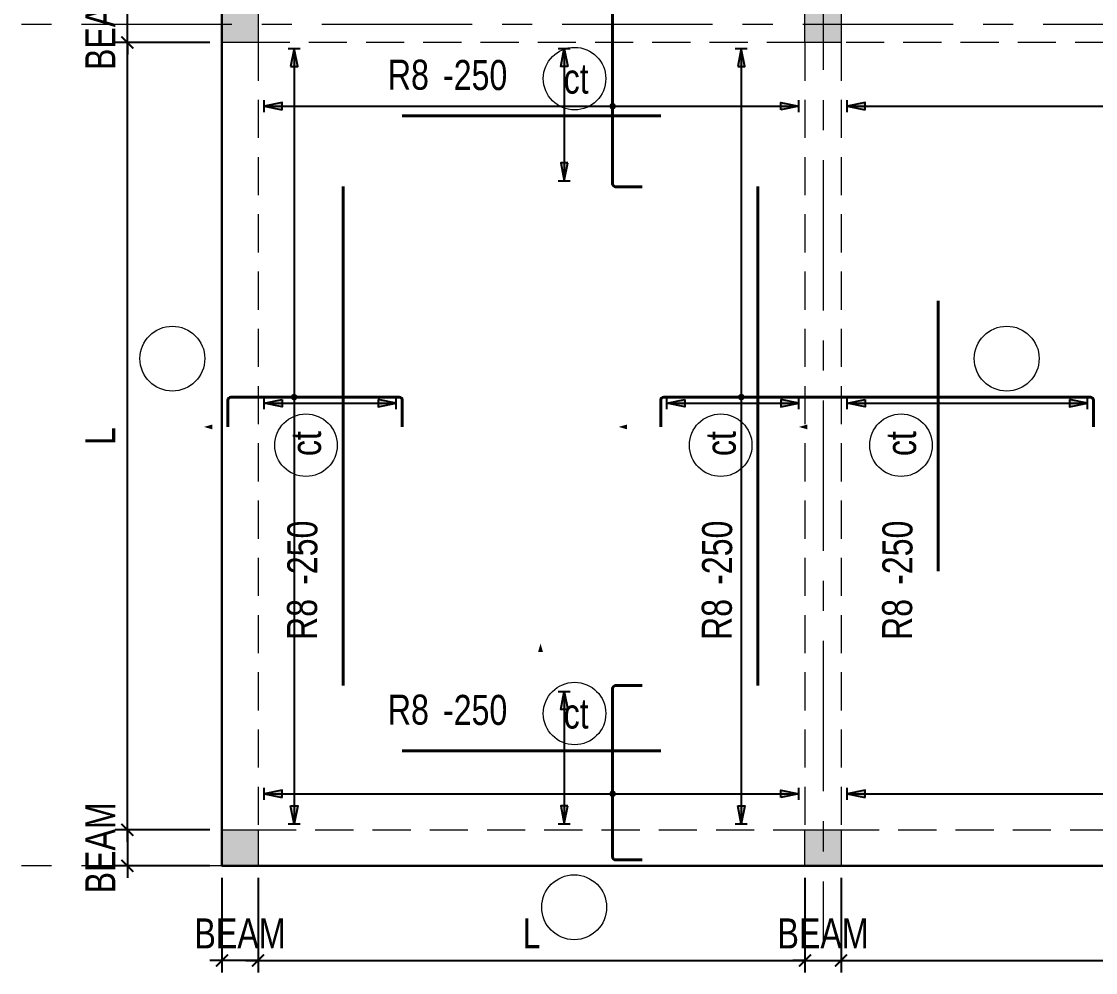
# Model space of a CAD drawing. Header units: millimetres. Extents: x 925681 to 1410834, y 71669 to 296428.
# Drawn here: x 1275485 to 1284419, y 134903 to 142815 of the extents above; entities that cross this region are included whole.
import ezdxf
from ezdxf.enums import TextEntityAlignment as Align

# ---------------------------------------------------------------- set-up
doc = ezdxf.new("R2010")
doc.units = ezdxf.units.MM
doc.header["$LTSCALE"] = 100
doc.linetypes.add('CENTER', pattern=[2, 1.25, -0.25, 0.25, -0.25])
doc.linetypes.add('HIDDEN', pattern=[9.525, 6.35, -3.175])
for name, color, linetype, lineweight in [('Ap0101_grid', 145, 'CENTER', 18), ('Ap0102_dim', 145, 'Continuous', 25), ('Ap0202_T', 141, 'Continuous', 25), ('Ap0301_PPS', 42, 'Continuous', 30), ('Ap0306_PHBS', 43, 'HIDDEN', 20), ('Ap0310_PSS', 130, 'Continuous', 18), ('Ap0404_Reinf.slab', 5, 'Continuous', 40), ('Ap0405_Reinf.slab bot', 201, 'Continuous', 40), ('Ap0406_RT_Slab', 71, 'Continuous', 20), ('Ap0407_Slab_leader', 137, 'Continuous', 20)]:
    doc.layers.add(name, color=color, linetype=linetype, lineweight=lineweight)
doc.styles.add('Ap_vn_vni.shx', font='vn_vni.shx', dxfattribs={"width": 0.8})
doc.dimstyles.new('Ap_Model', dxfattribs={"dimscale": 100, "dimtxt": 2.5, "dimasz": 1, "dimexe": 1, "dimexo": 1, "dimgap": 1, "dimtad": 1, "dimdec": 0, "dimzin": 3, "dimdsep": 46, "dimtxsty": 'Ap_vn_vni.shx', "dimblk": 'ARCHTICK', "dimcen": 1, "dimdle": 1, "dimclrd": 256, "dimclre": 256, "dimclrt": 7, "dimazin": 2, "dimtfac": 100, "dimtdec": 0, "dimtix": 1, "dimtmove": 2, "dimatfit": 2, "dimldrblk": 'OPEN30', "dimfxl": 1, "dimtolj": 1, "dimtzin": 0, "dimlwd": -1, "dimlwe": -1, "dimarcsym": 0})

# ---------------------------------------------------------------- blocks, each defined once
blk = doc.blocks.new('*U472')
at = {"layer": 'Defpoints'}
for points in [[(30, 2750), (-30, 2750), (0, 2900)], [(30, -1400), (-30, -1400), (0, -1550)]]:
    blk.add_hatch(color=256, dxfattribs=at).paths.add_polyline_path(points)
at = {"layer": 'Ap0202_T', "lineweight": 18}
blk.add_circle((-943.9, 320.1), 270, dxfattribs=at)
at = {"layer": 'Ap0404_Reinf.slab'}
blk.add_lwpolyline([(900, -246.4), (900, -25, 0.414214), (875, 0), (-525, 0, 0.414214), (-550, -25), (-550, -246.4)], format="xyb", dxfattribs=at)
at = {"layer": 'Defpoints'}
for p, q in [((-50, 2900), (50, 2900)), ((0, 2900), (0, -1550)), ((-50, -1550), (50, -1550))]:
    blk.add_line(p, q, dxfattribs=at)
for points in [[(-30, 2750), (30, 2750), (0, 2900), (-30, 2750)], [(-30, -1400), (30, -1400), (0, -1550), (-30, -1400)]]:
    blk.add_lwpolyline(points, dxfattribs=at)
at = {"layer": 'Defpoints', "const_width": 27}
blk.add_lwpolyline([(-13.5, 0, 1), (13.5, 0, 1)], format="xyb", close=True, dxfattribs=at)
at = {"layer": 'Ap0202_T', "style": 'Ap_vn_vni.shx', "width": 0.8, "flags": 8}
blk.add_attdef('1', text='', height=250, dxfattribs=at).set_placement((-944.5, 320.1), align=Align.MIDDLE_CENTER)
at = {"layer": 'Ap0406_RT_Slab', "style": 'Ap_vn_vni.shx', "width": 0.8, "flags": 8}
blk.add_attdef('Þ6', text='', height=250, dxfattribs=at).set_placement((5.3, 355.7), align=Align.MIDDLE_CENTER)
blk.add_attdef('@150', text='', height=250, dxfattribs=at).set_placement((274.2, 355.7), align=Align.MIDDLE_LEFT)
blk = doc.blocks.new('_ArchTick')
at = {"color": 0, "linetype": 'ByBlock', "const_width": 0.15}
blk.add_lwpolyline([(-0.5, -0.5), (0.5, 0.5)], dxfattribs=at)
blk = doc.blocks.new('*D910')
at = {"layer": 'Ap0102_dim', "transparency": 16777216}
for p, q in [((1276365.9, 135989.6), (1276365.9, 142739.6)), ((1277052.7, 142639.6), (1276265.9, 142639.6)), ((1277052.7, 136089.6), (1276265.9, 136089.6))]:
    blk.add_line(p, q, dxfattribs=at)
at = {"layer": 'Defpoints', "color": 0, "transparency": 16777216}
for p in [(1276365.9, 142639.6), (1277152.7, 142639.6), (1277152.7, 136089.6)]:
    blk.add_point(p, dxfattribs=at)
at = {"layer": 'Ap0102_dim', "transparency": 16777216, "xscale": 100, "yscale": 100, "zscale": 100}
for p, rotation in [((1276365.9, 142639.6), 90), ((1276365.9, 136089.6), 270)]:
    blk.add_blockref('_ArchTick', p, dxfattribs=dict(at, rotation=rotation))
at = {"layer": 'Ap0102_dim', "color": 7, "transparency": 16777216, "insert": (1276140.9, 139364.6), "char_height": 250, "attachment_point": 5, "rotation": 90, "style": 'Ap_vn_vni.shx'}
blk.add_mtext('\\A1;L', dxfattribs=at)
blk = doc.blocks.new('_Open30')
for p, q in [((-1, 0.268), (0, 0)), ((0, 0), (-1, -0.268)), ((0, 0), (-1, 0))]:
    blk.add_line(p, q)
blk = doc.blocks.new('*D911')
at = {"layer": 'Ap0102_dim', "transparency": 16777216}
for p, q in [((1276365.9, 142939.6), (1276365.9, 143039.6)), ((1277052.7, 142939.6), (1276265.9, 142939.6)), ((1276365.9, 142639.6), (1276365.9, 142939.6)), ((1277052.7, 142639.6), (1276265.9, 142639.6)), ((1276365.9, 142639.6), (1276365.9, 142539.6))]:
    blk.add_line(p, q, dxfattribs=at)
at = {"layer": 'Defpoints', "color": 0, "transparency": 16777216}
for p in [(1276365.9, 142939.6), (1277152.7, 142939.6), (1277152.7, 142639.6)]:
    blk.add_point(p, dxfattribs=at)
at = {"layer": 'Ap0102_dim', "transparency": 16777216, "xscale": 100, "yscale": 100, "zscale": 100}
for p, rotation in [((1276365.9, 142939.6), 270), ((1276365.9, 142639.6), 90)]:
    blk.add_blockref('_ArchTick', p, dxfattribs=dict(at, rotation=rotation))
at = {"layer": 'Ap0102_dim', "color": 7, "transparency": 16777216, "insert": (1276140.9, 142789.6), "char_height": 250, "attachment_point": 5, "rotation": 90, "style": 'Ap_vn_vni.shx'}
blk.add_mtext('\\A1;BEAM', dxfattribs=at)
blk = doc.blocks.new('*D916')
at = {"layer": 'Ap0102_dim', "transparency": 16777216}
for p, q in [((1276365.9, 136089.6), (1276365.9, 136189.6)), ((1277052.7, 136089.6), (1276265.9, 136089.6)), ((1276365.9, 136089.6), (1276365.9, 135789.6)), ((1277052.7, 135789.6), (1276265.9, 135789.6)), ((1276365.9, 135789.6), (1276365.9, 135689.6))]:
    blk.add_line(p, q, dxfattribs=at)
at = {"layer": 'Defpoints', "color": 0, "transparency": 16777216}
for p in [(1277152.7, 136089.6), (1276365.9, 135789.6), (1277152.7, 135789.6)]:
    blk.add_point(p, dxfattribs=at)
at = {"layer": 'Ap0102_dim', "transparency": 16777216, "xscale": 100, "yscale": 100, "zscale": 100}
for p, rotation in [((1276365.9, 136089.6), 270), ((1276365.9, 135789.6), 90)]:
    blk.add_blockref('_ArchTick', p, dxfattribs=dict(at, rotation=rotation))
at = {"layer": 'Ap0102_dim', "color": 7, "transparency": 16777216, "insert": (1276140.9, 135939.6), "char_height": 250, "attachment_point": 5, "rotation": 90, "style": 'Ap_vn_vni.shx'}
blk.add_mtext('\\A1;BEAM', dxfattribs=at)
blk = doc.blocks.new('*D917')
at = {"layer": 'Ap0102_dim', "transparency": 16777216}
for p, q in [((1277452.7, 135689.6), (1277452.7, 134902.9)), ((1282002.7, 135689.6), (1282002.7, 134902.9)), ((1277352.7, 135002.9), (1282102.7, 135002.9))]:
    blk.add_line(p, q, dxfattribs=at)
at = {"layer": 'Defpoints', "color": 0, "transparency": 16777216}
for p in [(1277452.7, 135789.6), (1282002.7, 135789.6), (1282002.7, 135002.9)]:
    blk.add_point(p, dxfattribs=at)
at = {"layer": 'Ap0102_dim', "transparency": 16777216, "xscale": 100, "yscale": 100, "zscale": 100, "rotation": 180}
blk.add_blockref('_ArchTick', (1277452.7, 135002.9), dxfattribs=at)
at = {"layer": 'Ap0102_dim', "transparency": 16777216, "xscale": 100, "yscale": 100, "zscale": 100}
blk.add_blockref('_ArchTick', (1282002.7, 135002.9), dxfattribs=at)
at = {"layer": 'Ap0102_dim', "color": 7, "transparency": 16777216, "insert": (1279727.7, 135227.9), "char_height": 250, "attachment_point": 5, "style": 'Ap_vn_vni.shx'}
blk.add_mtext('\\A1;L', dxfattribs=at)
blk = doc.blocks.new('*D918')
at = {"layer": 'Ap0102_dim', "transparency": 16777216}
for p, q in [((1282002.7, 135689.6), (1282002.7, 134902.9)), ((1282302.7, 135689.6), (1282302.7, 134902.9)), ((1282002.7, 135002.9), (1281902.7, 135002.9)), ((1282002.7, 135002.9), (1282302.7, 135002.9)), ((1282302.7, 135002.9), (1282402.7, 135002.9))]:
    blk.add_line(p, q, dxfattribs=at)
at = {"layer": 'Defpoints', "color": 0, "transparency": 16777216}
for p in [(1282002.7, 135789.6), (1282302.7, 135789.6), (1282302.7, 135002.9)]:
    blk.add_point(p, dxfattribs=at)
at = {"layer": 'Ap0102_dim', "transparency": 16777216, "xscale": 100, "yscale": 100, "zscale": 100}
blk.add_blockref('_ArchTick', (1282002.7, 135002.9), dxfattribs=at)
at = {"layer": 'Ap0102_dim', "transparency": 16777216, "xscale": 100, "yscale": 100, "zscale": 100, "rotation": 180}
blk.add_blockref('_ArchTick', (1282302.7, 135002.9), dxfattribs=at)
at = {"layer": 'Ap0102_dim', "color": 7, "transparency": 16777216, "insert": (1282152.7, 135227.9), "char_height": 250, "attachment_point": 5, "style": 'Ap_vn_vni.shx'}
blk.add_mtext('\\A1;BEAM', dxfattribs=at)
blk = doc.blocks.new('*D919')
at = {"layer": 'Ap0102_dim', "transparency": 16777216}
for p, q in [((1282302.7, 135689.6), (1282302.7, 134902.9)), ((1288852.7, 135689.6), (1288852.7, 134902.9)), ((1282202.7, 135002.9), (1288952.7, 135002.9))]:
    blk.add_line(p, q, dxfattribs=at)
at = {"layer": 'Defpoints', "color": 0, "transparency": 16777216}
for p in [(1282302.7, 135789.6), (1288852.7, 135789.6), (1288852.7, 135002.9)]:
    blk.add_point(p, dxfattribs=at)
at = {"layer": 'Ap0102_dim', "transparency": 16777216, "xscale": 100, "yscale": 100, "zscale": 100, "rotation": 180}
blk.add_blockref('_ArchTick', (1282302.7, 135002.9), dxfattribs=at)
at = {"layer": 'Ap0102_dim', "transparency": 16777216, "xscale": 100, "yscale": 100, "zscale": 100}
blk.add_blockref('_ArchTick', (1288852.7, 135002.9), dxfattribs=at)
at = {"layer": 'Ap0102_dim', "color": 7, "transparency": 16777216, "insert": (1285577.7, 135227.9), "char_height": 250, "attachment_point": 5, "style": 'Ap_vn_vni.shx'}
blk.add_mtext('\\A1;L', dxfattribs=at)
blk = doc.blocks.new('*D923')
at = {"layer": 'Ap0102_dim', "transparency": 16777216}
for p, q in [((1277152.7, 135689.6), (1277152.7, 134902.9)), ((1277452.7, 135689.6), (1277452.7, 134902.9)), ((1277152.7, 135002.9), (1277052.7, 135002.9)), ((1277452.7, 135002.9), (1277152.7, 135002.9)), ((1277452.7, 135002.9), (1277552.7, 135002.9))]:
    blk.add_line(p, q, dxfattribs=at)
at = {"layer": 'Defpoints', "color": 0, "transparency": 16777216}
for p in [(1277152.7, 135789.6), (1277452.7, 135789.6), (1277152.7, 135002.9)]:
    blk.add_point(p, dxfattribs=at)
at = {"layer": 'Ap0102_dim', "transparency": 16777216, "xscale": 100, "yscale": 100, "zscale": 100}
blk.add_blockref('_ArchTick', (1277152.7, 135002.9), dxfattribs=at)
at = {"layer": 'Ap0102_dim', "transparency": 16777216, "xscale": 100, "yscale": 100, "zscale": 100, "rotation": 180}
blk.add_blockref('_ArchTick', (1277452.7, 135002.9), dxfattribs=at)
at = {"layer": 'Ap0102_dim', "color": 7, "transparency": 16777216, "insert": (1277302.7, 135227.9), "char_height": 250, "attachment_point": 5, "style": 'Ap_vn_vni.shx'}
blk.add_mtext('\\A1;BEAM', dxfattribs=at)
blk = doc.blocks.new('*U477')
at = {"layer": 'Defpoints'}
for points in [[(30, 2750), (-30, 2750), (0, 2900)], [(30, -3400), (-30, -3400), (0, -3550)]]:
    blk.add_hatch(color=256, dxfattribs=at).paths.add_polyline_path(points)
at = {"layer": 'Ap0202_T', "lineweight": 18}
blk.add_circle((-962.1, 320.1), 270, dxfattribs=at)
at = {"layer": 'Ap0404_Reinf.slab'}
blk.add_lwpolyline([(1850, -246.4), (1850, -25, 0.414214), (1825, 0), (-525, 0, 0.414214), (-550, -25), (-550, -246.4)], format="xyb", dxfattribs=at)
at = {"layer": 'Defpoints'}
for p, q in [((-50, 2900), (50, 2900)), ((0, 2900), (0, -3550)), ((-50, -3550), (50, -3550))]:
    blk.add_line(p, q, dxfattribs=at)
for points in [[(-30, 2750), (30, 2750), (0, 2900), (-30, 2750)], [(-30, -3400), (30, -3400), (0, -3550), (-30, -3400)]]:
    blk.add_lwpolyline(points, dxfattribs=at)
at = {"layer": 'Defpoints', "const_width": 27}
blk.add_lwpolyline([(-13.5, 0, 1), (13.5, 0, 1)], format="xyb", close=True, dxfattribs=at)
at = {"layer": 'Ap0202_T', "style": 'Ap_vn_vni.shx', "width": 0.8, "flags": 8}
blk.add_attdef('1', text='', height=250, dxfattribs=at).set_placement((-962.7, 320.1), align=Align.MIDDLE_CENTER)
at = {"layer": 'Ap0406_RT_Slab', "style": 'Ap_vn_vni.shx', "width": 0.8, "flags": 8}
blk.add_attdef('Þ6', text='', height=250, dxfattribs=at).set_placement((48.8, 355.7), align=Align.MIDDLE_CENTER)
blk.add_attdef('@150', text='', height=250, dxfattribs=at).set_placement((317.7, 355.7), align=Align.MIDDLE_LEFT)
blk = doc.blocks.new('*U499')
at = {"layer": 'Defpoints'}
for points in [[(30, 2750), (-30, 2750), (0, 2900)], [(30, -1400), (-30, -1400), (0, -1550)]]:
    blk.add_hatch(color=256, dxfattribs=at).paths.add_polyline_path(points)
at = {"layer": 'Ap0202_T', "lineweight": 18}
blk.add_circle((1108.9, -322), 270, dxfattribs=at)
at = {"layer": 'Ap0404_Reinf.slab'}
blk.add_lwpolyline([(2029.9, -246.4), (2029.9, -25, 0.414214), (2004.9, 0), (-645.1, 0, 0.414214), (-670.1, -25), (-670.1, -246.4)], format="xyb", dxfattribs=at)
at = {"layer": 'Defpoints'}
for p, q in [((-50, 2900), (50, 2900)), ((0, 2900), (0, -1550)), ((-50, -1550), (50, -1550))]:
    blk.add_line(p, q, dxfattribs=at)
for points in [[(-30, 2750), (30, 2750), (0, 2900), (-30, 2750)], [(-30, -1400), (30, -1400), (0, -1550), (-30, -1400)]]:
    blk.add_lwpolyline(points, dxfattribs=at)
at = {"layer": 'Defpoints', "const_width": 27}
blk.add_lwpolyline([(-13.5, 0, 1), (13.5, 0, 1)], format="xyb", close=True, dxfattribs=at)
at = {"layer": 'Ap0202_T', "style": 'Ap_vn_vni.shx', "width": 0.8, "flags": 8}
blk.add_attdef('1', text='', height=250, dxfattribs=at).set_placement((1108.2, -322), align=Align.MIDDLE_CENTER)
at = {"layer": 'Ap0406_RT_Slab', "style": 'Ap_vn_vni.shx', "width": 0.8, "flags": 8}
blk.add_attdef('Þ6', text='', height=250, dxfattribs=at).set_placement((-614.2, 355.7), align=Align.MIDDLE_CENTER)
blk.add_attdef('@150', text='', height=250, dxfattribs=at).set_placement((-345.3, 355.7), align=Align.MIDDLE_LEFT)
blk = doc.blocks.new('*U495')
at = {"layer": 'Defpoints'}
for points in [[(30, 2750), (-30, 2750), (0, 2900)], [(30, -3400), (-30, -3400), (0, -3550)]]:
    blk.add_hatch(color=256, dxfattribs=at).paths.add_polyline_path(points)
at = {"layer": 'Ap0202_T', "lineweight": 18}
blk.add_circle((186.2, 320.1), 270, dxfattribs=at)
at = {"layer": 'Ap0404_Reinf.slab'}
blk.add_lwpolyline([(2929.9, -246.4), (2929.9, -25, 0.414214), (2904.9, 0), (-1545.1, 0, 0.414214), (-1570.1, -25), (-1570.1, -246.4)], format="xyb", dxfattribs=at)
at = {"layer": 'Defpoints'}
for p, q in [((-50, 2900), (50, 2900)), ((0, 2900), (0, -3550)), ((-50, -3550), (50, -3550))]:
    blk.add_line(p, q, dxfattribs=at)
for points in [[(-30, 2750), (30, 2750), (0, 2900), (-30, 2750)], [(-30, -3400), (30, -3400), (0, -3550), (-30, -3400)]]:
    blk.add_lwpolyline(points, dxfattribs=at)
at = {"layer": 'Defpoints', "const_width": 27}
blk.add_lwpolyline([(-13.5, 0, 1), (13.5, 0, 1)], format="xyb", close=True, dxfattribs=at)
at = {"layer": 'Ap0202_T', "style": 'Ap_vn_vni.shx', "width": 0.8, "flags": 8}
blk.add_attdef('1', text='', height=250, dxfattribs=at).set_placement((185.6, 320.1), align=Align.MIDDLE_CENTER)
at = {"layer": 'Ap0406_RT_Slab', "style": 'Ap_vn_vni.shx', "width": 0.8, "flags": 8}
blk.add_attdef('Þ6', text='', height=250, dxfattribs=at).set_placement((-825.6, 355.7), align=Align.MIDDLE_CENTER)
blk.add_attdef('@150', text='', height=250, dxfattribs=at).set_placement((-556.6, 355.7), align=Align.MIDDLE_LEFT)
blk = doc.blocks.new('*U476')
at = {"layer": 'Defpoints'}
for points in [[(30, 2750), (-30, 2750), (0, 2900)], [(30, -3400), (-30, -3400), (0, -3550)]]:
    blk.add_hatch(color=256, dxfattribs=at).paths.add_polyline_path(points)
at = {"layer": 'Ap0202_T', "lineweight": 18}
blk.add_circle((-1012.6, 320.1), 270, dxfattribs=at)
at = {"layer": 'Ap0404_Reinf.slab'}
blk.add_lwpolyline([(900, -246.4), (900, -25, 0.414214), (875, 0), (-525, 0, 0.414214), (-550, -25), (-550, -246.4)], format="xyb", dxfattribs=at)
at = {"layer": 'Defpoints'}
for p, q in [((-50, 2900), (50, 2900)), ((0, 2900), (0, -3550)), ((-50, -3550), (50, -3550))]:
    blk.add_line(p, q, dxfattribs=at)
for points in [[(-30, 2750), (30, 2750), (0, 2900), (-30, 2750)], [(-30, -3400), (30, -3400), (0, -3550), (-30, -3400)]]:
    blk.add_lwpolyline(points, dxfattribs=at)
at = {"layer": 'Defpoints', "const_width": 27}
blk.add_lwpolyline([(-13.5, 0, 1), (13.5, 0, 1)], format="xyb", close=True, dxfattribs=at)
at = {"layer": 'Ap0202_T', "style": 'Ap_vn_vni.shx', "width": 0.8, "flags": 8}
blk.add_attdef('1', text='', height=250, dxfattribs=at).set_placement((-1013.2, 320.1), align=Align.MIDDLE_CENTER)
at = {"layer": 'Ap0406_RT_Slab', "style": 'Ap_vn_vni.shx', "width": 0.8, "flags": 8}
blk.add_attdef('Þ6', text='', height=250, dxfattribs=at).set_placement((54.6, 355.7), align=Align.MIDDLE_CENTER)
blk.add_attdef('@150', text='', height=250, dxfattribs=at).set_placement((323.6, 355.7), align=Align.MIDDLE_LEFT)
blk = doc.blocks.new('*U512')
at = {"layer": 'Defpoints'}
for points in [[(30, 2750), (-30, 2750), (0, 2900)], [(30, -3400), (-30, -3400), (0, -3550)]]:
    blk.add_hatch(color=256, dxfattribs=at).paths.add_polyline_path(points)
at = {"layer": 'Ap0202_T', "lineweight": 18}
blk.add_circle((2207.6, 320.1), 270, dxfattribs=at)
at = {"layer": 'Ap0404_Reinf.slab'}
blk.add_lwpolyline([(2929.9, -246.4), (2929.9, -25, 0.414214), (2904.9, 0), (-645.1, 0, 0.414214), (-670.1, -25), (-670.1, -246.4)], format="xyb", dxfattribs=at)
at = {"layer": 'Defpoints'}
for p, q in [((-50, 2900), (50, 2900)), ((0, 2900), (0, -3550)), ((-50, -3550), (50, -3550))]:
    blk.add_line(p, q, dxfattribs=at)
for points in [[(-30, 2750), (30, 2750), (0, 2900), (-30, 2750)], [(-30, -3400), (30, -3400), (0, -3550), (-30, -3400)]]:
    blk.add_lwpolyline(points, dxfattribs=at)
at = {"layer": 'Defpoints', "const_width": 27}
blk.add_lwpolyline([(-13.5, 0, 1), (13.5, 0, 1)], format="xyb", close=True, dxfattribs=at)
at = {"layer": 'Ap0202_T', "style": 'Ap_vn_vni.shx', "width": 0.8, "flags": 8}
blk.add_attdef('1', text='', height=250, dxfattribs=at).set_placement((2207, 320.1), align=Align.MIDDLE_CENTER)
at = {"layer": 'Ap0406_RT_Slab', "style": 'Ap_vn_vni.shx', "width": 0.8, "flags": 8}
blk.add_attdef('Þ6', text='', height=250, dxfattribs=at).set_placement((-661.7, 355.7), align=Align.MIDDLE_CENTER)
blk.add_attdef('@150', text='', height=250, dxfattribs=at).set_placement((-392.8, 355.7), align=Align.MIDDLE_LEFT)
blk = doc.blocks.new('*U478')
h = blk.add_hatch(color=256)
h.paths.add_polyline_path([(-197.9, 892.3), (-197.9, 822.3), (-177.9, 822.3)], flags=16)
h.paths.add_polyline_path([(-197.9, 892.3), (-217.9, 822.3), (-197.9, 822.3)], flags=16)
h.paths.add_polyline_path([(-452.7, 547.5), (-22.9, 547.5), (-22.9, 922.5), (-452.7, 922.5)], flags=9)
h = blk.add_hatch(color=256)
h.paths.add_polyline_path([(-197.9, 892.3), (-197.9, 822.3), (-177.9, 822.3)], flags=16)
h.paths.add_polyline_path([(-197.9, 892.3), (-217.9, 822.3), (-197.9, 822.3)], flags=16)
h.paths.add_polyline_path([(-452.7, 547.5), (-22.9, 547.5), (-22.9, 922.5), (-452.7, 922.5)], flags=9)
at = {"layer": 'Ap0407_Slab_leader'}
h = blk.add_hatch(color=256, dxfattribs=at)
h.paths.add_polyline_path([(-197.9, 892.3), (-197.9, 822.3), (-177.9, 822.3)], flags=16)
h.paths.add_polyline_path([(-197.9, 892.3), (-217.9, 822.3), (-197.9, 822.3)], flags=16)
h.paths.add_polyline_path([(-452.7, 547.5), (-22.9, 547.5), (-22.9, 922.5), (-452.7, 922.5)], flags=9)
h = blk.add_hatch(color=256, dxfattribs=at)
h.paths.add_polyline_path([(-197.9, 892.3), (-197.9, 822.3), (-177.9, 822.3)], flags=16)
h.paths.add_polyline_path([(-197.9, 892.3), (-217.9, 822.3), (-197.9, 822.3)], flags=16)
h.paths.add_polyline_path([(-452.7, 547.5), (-22.9, 547.5), (-22.9, 922.5), (-452.7, 922.5)], flags=9)
h = blk.add_hatch(color=256, dxfattribs=at)
h.paths.add_polyline_path([(-197.9, 892.3), (-197.9, 822.3), (-177.9, 822.3)], flags=16)
h.paths.add_polyline_path([(-197.9, 892.3), (-217.9, 822.3), (-197.9, 822.3)], flags=16)
h.paths.add_polyline_path([(-452.7, 547.5), (-22.9, 547.5), (-22.9, 922.5), (-452.7, 922.5)], flags=9)
at = {"layer": 'Defpoints'}
h = blk.add_hatch(color=256, dxfattribs=at)
h.paths.add_polyline_path([(0, 492.3), (0, 342.3), (30, 342.3)])
h.paths.add_polyline_path([(0, 492.3), (-30, 342.3), (0, 342.3)])
h = blk.add_hatch(color=256, dxfattribs=at)
h.paths.add_polyline_path([(0, -607.7), (0, -457.7), (30, -457.7)])
h.paths.add_polyline_path([(0, -607.7), (-30, -457.7), (0, -457.7)])
at = {"layer": 'Ap0202_T', "lineweight": 18}
blk.add_circle((85.2, 310.1), 260, dxfattribs=at)
at = {"layer": 'Ap0405_Reinf.slab bot'}
blk.add_line((802.1, 0), (-1347.9, 0), dxfattribs=at)
at = {"layer": 'Ap0407_Slab_leader', "const_width": 15}
blk.add_lwpolyline([(-7.5, 0, 1), (7.5, 0, 1)], format="xyb", close=True, dxfattribs=at)
at = {"layer": 'Defpoints'}
for p, q in [((-50, 492.3), (50, 492.3)), ((0, 492.3), (0, -607.7)), ((-50, -607.7), (50, -607.7))]:
    blk.add_line(p, q, dxfattribs=at)
for points in [[(30, 342.3), (-30, 342.3), (0, 492.3)], [(30, -457.7), (-30, -457.7), (0, -607.7)]]:
    blk.add_lwpolyline(points, close=True, dxfattribs=at)
at = {"layer": 'Ap0202_T', "style": 'Ap_vn_vni.shx', "width": 0.8, "flags": 8}
blk.add_attdef('1', text='', height=250, dxfattribs=at).set_placement((98.6, 310.1), align=Align.MIDDLE_CENTER)
at = {"layer": 'Ap0406_RT_Slab', "style": 'Ap_vn_vni.shx', "width": 0.8, "flags": 8}
blk.add_attdef('Þ6', text='', height=250, dxfattribs=at).set_placement((-1297, 342.7), align=Align.MIDDLE_CENTER)
blk.add_attdef('@150', text='', height=250, dxfattribs=at).set_placement((-1009.3, 340.1), align=Align.MIDDLE_LEFT)
blk = doc.blocks.new('*U474')
h = blk.add_hatch(color=256)
h.paths.add_polyline_path([(-197.9, 1060.4), (-197.9, 990.4), (-177.9, 990.4)], flags=16)
h.paths.add_polyline_path([(-197.9, 1060.4), (-217.9, 990.4), (-197.9, 990.4)], flags=16)
h.paths.add_polyline_path([(-452.7, 715.6), (-22.9, 715.6), (-22.9, 1090.6), (-452.7, 1090.6)], flags=9)
h = blk.add_hatch(color=256)
h.paths.add_polyline_path([(-197.9, 1060.4), (-197.9, 990.4), (-177.9, 990.4)], flags=16)
h.paths.add_polyline_path([(-197.9, 1060.4), (-217.9, 990.4), (-197.9, 990.4)], flags=16)
h.paths.add_polyline_path([(-452.7, 715.6), (-22.9, 715.6), (-22.9, 1090.6), (-452.7, 1090.6)], flags=9)
at = {"layer": 'Ap0407_Slab_leader'}
h = blk.add_hatch(color=256, dxfattribs=at)
h.paths.add_polyline_path([(-197.9, 1060.4), (-197.9, 990.4), (-177.9, 990.4)], flags=16)
h.paths.add_polyline_path([(-197.9, 1060.4), (-217.9, 990.4), (-197.9, 990.4)], flags=16)
h.paths.add_polyline_path([(-452.7, 715.6), (-22.9, 715.6), (-22.9, 1090.6), (-452.7, 1090.6)], flags=9)
h = blk.add_hatch(color=256, dxfattribs=at)
h.paths.add_polyline_path([(-197.9, 1060.4), (-197.9, 990.4), (-177.9, 990.4)], flags=16)
h.paths.add_polyline_path([(-197.9, 1060.4), (-217.9, 990.4), (-197.9, 990.4)], flags=16)
h.paths.add_polyline_path([(-452.7, 715.6), (-22.9, 715.6), (-22.9, 1090.6), (-452.7, 1090.6)], flags=9)
h = blk.add_hatch(color=256, dxfattribs=at)
h.paths.add_polyline_path([(-197.9, 1060.4), (-197.9, 990.4), (-177.9, 990.4)], flags=16)
h.paths.add_polyline_path([(-197.9, 1060.4), (-217.9, 990.4), (-197.9, 990.4)], flags=16)
h.paths.add_polyline_path([(-452.7, 715.6), (-22.9, 715.6), (-22.9, 1090.6), (-452.7, 1090.6)], flags=9)
at = {"layer": 'Defpoints'}
h = blk.add_hatch(color=256, dxfattribs=at)
h.paths.add_polyline_path([(0, 560.4), (0, 410.4), (30, 410.4)])
h.paths.add_polyline_path([(0, 560.4), (-30, 410.4), (0, 410.4)])
h = blk.add_hatch(color=256, dxfattribs=at)
h.paths.add_polyline_path([(0, -539.6), (0, -389.6), (30, -389.6)])
h.paths.add_polyline_path([(0, -539.6), (-30, -389.6), (0, -389.6)])
at = {"layer": 'Ap0202_T', "lineweight": 18}
blk.add_circle((85.2, 310.1), 260, dxfattribs=at)
at = {"layer": 'Ap0405_Reinf.slab bot'}
blk.add_line((802.1, 0), (-1347.9, 0), dxfattribs=at)
at = {"layer": 'Ap0407_Slab_leader', "const_width": 15}
blk.add_lwpolyline([(-7.5, 0, 1), (7.5, 0, 1)], format="xyb", close=True, dxfattribs=at)
at = {"layer": 'Defpoints'}
for p, q in [((-50, 560.4), (50, 560.4)), ((0, 560.4), (0, -539.6)), ((-50, -539.6), (50, -539.6))]:
    blk.add_line(p, q, dxfattribs=at)
for points in [[(30, 410.4), (-30, 410.4), (0, 560.4)], [(30, -389.6), (-30, -389.6), (0, -539.6)]]:
    blk.add_lwpolyline(points, close=True, dxfattribs=at)
at = {"layer": 'Ap0202_T', "style": 'Ap_vn_vni.shx', "width": 0.8, "flags": 8}
blk.add_attdef('1', text='', height=250, dxfattribs=at).set_placement((98.6, 310.1), align=Align.MIDDLE_CENTER)
at = {"layer": 'Ap0406_RT_Slab', "style": 'Ap_vn_vni.shx', "width": 0.8, "flags": 8}
blk.add_attdef('Þ6', text='', height=250, dxfattribs=at).set_placement((-1297, 342.7), align=Align.MIDDLE_CENTER)
blk.add_attdef('@150', text='', height=250, dxfattribs=at).set_placement((-1009.3, 340.1), align=Align.MIDDLE_LEFT)
blk = doc.blocks.new('*U475')
h = blk.add_hatch(color=256)
h.paths.add_polyline_path([(-197.9, 1159), (-197.9, 1089), (-177.9, 1089)], flags=16)
h.paths.add_polyline_path([(-197.9, 1159), (-217.9, 1089), (-197.9, 1089)], flags=16)
h.paths.add_polyline_path([(-452.7, 814.2), (-22.9, 814.2), (-22.9, 1189.2), (-452.7, 1189.2)], flags=9)
h = blk.add_hatch(color=256)
h.paths.add_polyline_path([(-197.9, 1159), (-197.9, 1089), (-177.9, 1089)], flags=16)
h.paths.add_polyline_path([(-197.9, 1159), (-217.9, 1089), (-197.9, 1089)], flags=16)
h.paths.add_polyline_path([(-452.7, 814.2), (-22.9, 814.2), (-22.9, 1189.2), (-452.7, 1189.2)], flags=9)
at = {"layer": 'Ap0407_Slab_leader'}
h = blk.add_hatch(color=256, dxfattribs=at)
h.paths.add_polyline_path([(-197.9, 1159), (-197.9, 1089), (-177.9, 1089)], flags=16)
h.paths.add_polyline_path([(-197.9, 1159), (-217.9, 1089), (-197.9, 1089)], flags=16)
h.paths.add_polyline_path([(-452.7, 814.2), (-22.9, 814.2), (-22.9, 1189.2), (-452.7, 1189.2)], flags=9)
h = blk.add_hatch(color=256, dxfattribs=at)
h.paths.add_polyline_path([(-197.9, 1159), (-197.9, 1089), (-177.9, 1089)], flags=16)
h.paths.add_polyline_path([(-197.9, 1159), (-217.9, 1089), (-197.9, 1089)], flags=16)
h.paths.add_polyline_path([(-452.7, 814.2), (-22.9, 814.2), (-22.9, 1189.2), (-452.7, 1189.2)], flags=9)
h = blk.add_hatch(color=256, dxfattribs=at)
h.paths.add_polyline_path([(-197.9, 1159), (-197.9, 1089), (-177.9, 1089)], flags=16)
h.paths.add_polyline_path([(-197.9, 1159), (-217.9, 1089), (-197.9, 1089)], flags=16)
h.paths.add_polyline_path([(-452.7, 814.2), (-22.9, 814.2), (-22.9, 1189.2), (-452.7, 1189.2)], flags=9)
at = {"layer": 'Defpoints'}
h = blk.add_hatch(color=256, dxfattribs=at)
h.paths.add_polyline_path([(0, 659), (0, 509), (30, 509)])
h.paths.add_polyline_path([(0, 659), (-30, 509), (0, 509)])
h = blk.add_hatch(color=256, dxfattribs=at)
h.paths.add_polyline_path([(0, -441), (0, -291), (30, -291)])
h.paths.add_polyline_path([(0, -441), (-30, -291), (0, -291)])
at = {"layer": 'Ap0202_T', "lineweight": 18}
blk.add_circle((-349.9, 310.1), 260, dxfattribs=at)
at = {"layer": 'Ap0405_Reinf.slab bot'}
blk.add_line((1802.1, 0), (-2347.9, 0), dxfattribs=at)
at = {"layer": 'Ap0407_Slab_leader', "const_width": 15}
blk.add_lwpolyline([(-7.5, 0, 1), (7.5, 0, 1)], format="xyb", close=True, dxfattribs=at)
at = {"layer": 'Defpoints'}
for p, q in [((-50, 659), (50, 659)), ((0, 659), (0, -441)), ((-50, -441), (50, -441))]:
    blk.add_line(p, q, dxfattribs=at)
for points in [[(30, 509), (-30, 509), (0, 659)], [(30, -291), (-30, -291), (0, -441)]]:
    blk.add_lwpolyline(points, close=True, dxfattribs=at)
at = {"layer": 'Ap0202_T', "style": 'Ap_vn_vni.shx', "width": 0.8, "flags": 8}
blk.add_attdef('1', text='', height=250, dxfattribs=at).set_placement((-336.6, 310.1), align=Align.MIDDLE_CENTER)
at = {"layer": 'Ap0406_RT_Slab', "style": 'Ap_vn_vni.shx', "width": 0.8, "flags": 8}
blk.add_attdef('Þ6', text='', height=250, dxfattribs=at).set_placement((-1800, 342.7), align=Align.MIDDLE_CENTER)
blk.add_attdef('@150', text='', height=250, dxfattribs=at).set_placement((-1512.3, 340.1), align=Align.MIDDLE_LEFT)
blk = doc.blocks.new('*U479')
h = blk.add_hatch(color=256)
h.paths.add_polyline_path([(-197.9, 1159), (-197.9, 1089), (-177.9, 1089)], flags=16)
h.paths.add_polyline_path([(-197.9, 1159), (-217.9, 1089), (-197.9, 1089)], flags=16)
h.paths.add_polyline_path([(-452.7, 814.2), (-22.9, 814.2), (-22.9, 1189.2), (-452.7, 1189.2)], flags=9)
h = blk.add_hatch(color=256)
h.paths.add_polyline_path([(-197.9, 1159), (-197.9, 1089), (-177.9, 1089)], flags=16)
h.paths.add_polyline_path([(-197.9, 1159), (-217.9, 1089), (-197.9, 1089)], flags=16)
h.paths.add_polyline_path([(-452.7, 814.2), (-22.9, 814.2), (-22.9, 1189.2), (-452.7, 1189.2)], flags=9)
at = {"layer": 'Ap0407_Slab_leader'}
h = blk.add_hatch(color=256, dxfattribs=at)
h.paths.add_polyline_path([(-197.9, 1159), (-197.9, 1089), (-177.9, 1089)], flags=16)
h.paths.add_polyline_path([(-197.9, 1159), (-217.9, 1089), (-197.9, 1089)], flags=16)
h.paths.add_polyline_path([(-452.7, 814.2), (-22.9, 814.2), (-22.9, 1189.2), (-452.7, 1189.2)], flags=9)
h = blk.add_hatch(color=256, dxfattribs=at)
h.paths.add_polyline_path([(-197.9, 1159), (-197.9, 1089), (-177.9, 1089)], flags=16)
h.paths.add_polyline_path([(-197.9, 1159), (-217.9, 1089), (-197.9, 1089)], flags=16)
h.paths.add_polyline_path([(-452.7, 814.2), (-22.9, 814.2), (-22.9, 1189.2), (-452.7, 1189.2)], flags=9)
h = blk.add_hatch(color=256, dxfattribs=at)
h.paths.add_polyline_path([(-197.9, 1159), (-197.9, 1089), (-177.9, 1089)], flags=16)
h.paths.add_polyline_path([(-197.9, 1159), (-217.9, 1089), (-197.9, 1089)], flags=16)
h.paths.add_polyline_path([(-452.7, 814.2), (-22.9, 814.2), (-22.9, 1189.2), (-452.7, 1189.2)], flags=9)
at = {"layer": 'Defpoints'}
h = blk.add_hatch(color=256, dxfattribs=at)
h.paths.add_polyline_path([(0, 759), (0, 609), (30, 609)])
h.paths.add_polyline_path([(0, 759), (-30, 609), (0, 609)])
h = blk.add_hatch(color=256, dxfattribs=at)
h.paths.add_polyline_path([(0, -341), (0, -191), (30, -191)])
h.paths.add_polyline_path([(0, -341), (-30, -191), (0, -191)])
at = {"layer": 'Ap0202_T', "lineweight": 18}
blk.add_circle((-349.9, 310.1), 260, dxfattribs=at)
at = {"layer": 'Ap0405_Reinf.slab bot'}
blk.add_line((1802.1, 0), (-2347.9, 0), dxfattribs=at)
at = {"layer": 'Ap0407_Slab_leader', "const_width": 15}
blk.add_lwpolyline([(-7.5, 0, 1), (7.5, 0, 1)], format="xyb", close=True, dxfattribs=at)
at = {"layer": 'Defpoints'}
for p, q in [((-50, 759), (50, 759)), ((0, 759), (0, -341)), ((-50, -341), (50, -341))]:
    blk.add_line(p, q, dxfattribs=at)
for points in [[(30, 609), (-30, 609), (0, 759)], [(30, -191), (-30, -191), (0, -341)]]:
    blk.add_lwpolyline(points, close=True, dxfattribs=at)
at = {"layer": 'Ap0202_T', "style": 'Ap_vn_vni.shx', "width": 0.8, "flags": 8}
blk.add_attdef('1', text='', height=250, dxfattribs=at).set_placement((-336.6, 310.1), align=Align.MIDDLE_CENTER)
at = {"layer": 'Ap0406_RT_Slab', "style": 'Ap_vn_vni.shx', "width": 0.8, "flags": 8}
blk.add_attdef('Þ6', text='', height=250, dxfattribs=at).set_placement((-1800, 342.7), align=Align.MIDDLE_CENTER)
blk.add_attdef('@150', text='', height=250, dxfattribs=at).set_placement((-1512.3, 340.1), align=Align.MIDDLE_LEFT)
blk = doc.blocks.new('*U480')
h = blk.add_hatch(color=256)
h.paths.add_polyline_path([(-197.9, 1159), (-197.9, 1089), (-177.9, 1089)], flags=16)
h.paths.add_polyline_path([(-197.9, 1159), (-217.9, 1089), (-197.9, 1089)], flags=16)
h.paths.add_polyline_path([(-452.7, 814.2), (-22.9, 814.2), (-22.9, 1189.2), (-452.7, 1189.2)], flags=9)
h = blk.add_hatch(color=256)
h.paths.add_polyline_path([(-197.9, 1159), (-197.9, 1089), (-177.9, 1089)], flags=16)
h.paths.add_polyline_path([(-197.9, 1159), (-217.9, 1089), (-197.9, 1089)], flags=16)
h.paths.add_polyline_path([(-452.7, 814.2), (-22.9, 814.2), (-22.9, 1189.2), (-452.7, 1189.2)], flags=9)
at = {"layer": 'Ap0407_Slab_leader'}
h = blk.add_hatch(color=256, dxfattribs=at)
h.paths.add_polyline_path([(-197.9, 1159), (-197.9, 1089), (-177.9, 1089)], flags=16)
h.paths.add_polyline_path([(-197.9, 1159), (-217.9, 1089), (-197.9, 1089)], flags=16)
h.paths.add_polyline_path([(-452.7, 814.2), (-22.9, 814.2), (-22.9, 1189.2), (-452.7, 1189.2)], flags=9)
h = blk.add_hatch(color=256, dxfattribs=at)
h.paths.add_polyline_path([(-197.9, 1159), (-197.9, 1089), (-177.9, 1089)], flags=16)
h.paths.add_polyline_path([(-197.9, 1159), (-217.9, 1089), (-197.9, 1089)], flags=16)
h.paths.add_polyline_path([(-452.7, 814.2), (-22.9, 814.2), (-22.9, 1189.2), (-452.7, 1189.2)], flags=9)
h = blk.add_hatch(color=256, dxfattribs=at)
h.paths.add_polyline_path([(-197.9, 1159), (-197.9, 1089), (-177.9, 1089)], flags=16)
h.paths.add_polyline_path([(-197.9, 1159), (-217.9, 1089), (-197.9, 1089)], flags=16)
h.paths.add_polyline_path([(-452.7, 814.2), (-22.9, 814.2), (-22.9, 1189.2), (-452.7, 1189.2)], flags=9)
at = {"layer": 'Defpoints'}
h = blk.add_hatch(color=256, dxfattribs=at)
h.paths.add_polyline_path([(0, 759), (0, 609), (30, 609)])
h.paths.add_polyline_path([(0, 759), (-30, 609), (0, 609)])
h = blk.add_hatch(color=256, dxfattribs=at)
h.paths.add_polyline_path([(0, -1241), (0, -1091), (30, -1091)])
h.paths.add_polyline_path([(0, -1241), (-30, -1091), (0, -1091)])
at = {"layer": 'Ap0202_T', "lineweight": 18}
blk.add_circle((-349.9, 310.1), 260, dxfattribs=at)
at = {"layer": 'Ap0405_Reinf.slab bot'}
blk.add_line((852.1, 0), (-1397.9, 0), dxfattribs=at)
at = {"layer": 'Ap0407_Slab_leader', "const_width": 15}
blk.add_lwpolyline([(-7.5, 0, 1), (7.5, 0, 1)], format="xyb", close=True, dxfattribs=at)
at = {"layer": 'Defpoints'}
for p, q in [((-50, 759), (50, 759)), ((0, 759), (0, -1241)), ((-50, -1241), (50, -1241))]:
    blk.add_line(p, q, dxfattribs=at)
for points in [[(30, 609), (-30, 609), (0, 759)], [(30, -1091), (-30, -1091), (0, -1241)]]:
    blk.add_lwpolyline(points, close=True, dxfattribs=at)
at = {"layer": 'Ap0202_T', "style": 'Ap_vn_vni.shx', "width": 0.8, "flags": 8}
blk.add_attdef('1', text='', height=250, dxfattribs=at).set_placement((-336.6, 310.1), align=Align.MIDDLE_CENTER)
at = {"layer": 'Ap0406_RT_Slab', "style": 'Ap_vn_vni.shx', "width": 0.8, "flags": 8}
blk.add_attdef('Þ6', text='', height=250, dxfattribs=at).set_placement((-1800, 342.7), align=Align.MIDDLE_CENTER)
blk.add_attdef('@150', text='', height=250, dxfattribs=at).set_placement((-1512.3, 340.1), align=Align.MIDDLE_LEFT)

msp = doc.modelspace()

# ---------------------------------------------------------------- linework, layer by layer
at = {"layer": 'Ap0101_grid', "ltscale": 10}
for p, q in [((1277152.7, 157661), (1277152.7, 135142)), ((1282152.7, 157661), (1282152.7, 135142)), ((1295233.9, 142789.6), (1275485.2, 142789.6)), ((1295233.9, 135789.6), (1275485.2, 135789.6))]:
    msp.add_line(p, q, dxfattribs=at)
at = {"layer": 'Ap0301_PPS'}
for p, q in [((1277152.7, 156789.6), (1277152.7, 135789.6)), ((1277152.7, 135789.6), (1294152.7, 135789.6))]:
    msp.add_line(p, q, dxfattribs=at)
at = {"layer": 'Ap0306_PHBS', "ltscale": 0.5}
for p, q in [((1277452.7, 142639.6), (1277452.7, 136089.6)), ((1282002.7, 142639.6), (1277452.7, 142639.6)), ((1282002.7, 142639.6), (1282002.7, 136089.6)), ((1282302.7, 142639.6), (1282302.7, 136089.6)), ((1288852.7, 142639.6), (1282302.7, 142639.6)), ((1277452.7, 136089.6), (1282002.7, 136089.6)), ((1282302.7, 136089.6), (1288852.7, 136089.6))]:
    msp.add_line(p, q, dxfattribs=at)
at = {"layer": 'Ap0310_PSS'}
for points in [[(1277452.7, 142639.6), (1277152.7, 142639.6), (1277152.7, 142939.6), (1277452.7, 142939.6)], [(1282302.7, 142639.6), (1282002.7, 142639.6), (1282002.7, 142939.6), (1282302.7, 142939.6)], [(1277452.7, 135789.6), (1277152.7, 135789.6), (1277152.7, 136089.6), (1277452.7, 136089.6)], [(1282302.7, 135789.6), (1282002.7, 135789.6), (1282002.7, 136089.6), (1282302.7, 136089.6)]]:
    msp.add_lwpolyline(points, close=True, dxfattribs=at)
for points in [[(1277152.7, 142639.6), (1277152.7, 142939.6), (1277452.7, 142639.6), (1277452.7, 142939.6)], [(1282002.7, 142639.6), (1282002.7, 142939.6), (1282302.7, 142639.6), (1282302.7, 142939.6)], [(1277152.7, 135789.6), (1277152.7, 136089.6), (1277452.7, 135789.6), (1277452.7, 136089.6)], [(1282002.7, 135789.6), (1282002.7, 136089.6), (1282302.7, 135789.6), (1282302.7, 136089.6)]]:
    msp.add_solid(points, dxfattribs=at)

# ---------------------------------------------------------------- block references
at = {"layer": 'Ap0404_Reinf.slab', "rotation": 90}
for name, p in [('*U495', (1285252.7, 142109.7)), ('*U499', (1280402.7, 142109.7)), ('*U477', (1285252.7, 136389.6)), ('*U472', (1280402.7, 136389.6))]:
    msp.add_blockref(name, p, dxfattribs=at)
at = {"layer": 'Ap0404_Reinf.slab'}
for name, p in [('*U474', (1280000.6, 142029.3)), ('*U478', (1280000.6, 136747.4))]:
    msp.add_blockref(name, p, dxfattribs=at).add_auto_attribs({'1': 'ct', 'Þ6': 'R8', '@150': '-250'})
for name, p in [('*U476', (1277752.7, 139689.6)), ('*U512', (1281472.8, 139689.6))]:
    msp.add_blockref(name, p, dxfattribs=at)
at = {"layer": 'Ap0404_Reinf.slab', "rotation": 90}
for name, p in [('*U475', (1278161.7, 139639.6)), ('*U479', (1281611.7, 139639.6))]:
    msp.add_blockref(name, p, dxfattribs=at).add_auto_attribs({'1': 'ct', 'Þ6': 'R8', '@150': '-250'})
at = {"layer": 'Ap0405_Reinf.slab bot', "rotation": 90}
msp.add_blockref('*U480', (1283111.7, 139639.6), dxfattribs=at).add_auto_attribs({'1': 'ct', 'Þ6': 'R8', '@150': '-250'})

# ---------------------------------------------------------------- dimensions: what is measured, and where the dimension line sits
at = {"layer": 'Ap0102_dim'}
for base, p1, p2, text, picture, middle in [((1276365.9, 142939.6), (1277152.7, 142639.6), (1277152.7, 142939.6), 'BEAM', '*D911', (1276140.9, 142789.6)), ((1276365.9, 142639.6), (1277152.7, 136089.6), (1277152.7, 142639.6), 'L', '*D910', (1276140.9, 139364.6)), ((1276365.9, 135789.6), (1277152.7, 136089.6), (1277152.7, 135789.6), 'BEAM', '*D916', (1276140.9, 135939.6))]:
    dim = msp.add_linear_dim(base=base, p1=p1, p2=p2, angle=90, text=text, dimstyle='Ap_Model', dxfattribs=at)
    dim.commit()
    dim.dimension.update_dxf_attribs({"geometry": picture, "text_midpoint": middle})
for base, p1, p2, text, picture, middle in [((1277152.7, 135002.9), (1277452.7, 135789.6), (1277152.7, 135789.6), 'BEAM', '*D923', (1277302.7, 135227.9)), ((1282002.7, 135002.9), (1277452.7, 135789.6), (1282002.7, 135789.6), 'L', '*D917', (1279727.7, 135227.9)), ((1282302.7, 135002.9), (1282002.7, 135789.6), (1282302.7, 135789.6), 'BEAM', '*D918', (1282152.7, 135227.9)), ((1288852.7, 135002.9), (1282302.7, 135789.6), (1288852.7, 135789.6), 'L', '*D919', (1285577.7, 135227.9))]:
    dim = msp.add_linear_dim(base=base, p1=p1, p2=p2, text=text, dimstyle='Ap_Model', dxfattribs=at)
    dim.commit()
    dim.dimension.update_dxf_attribs({"geometry": picture, "text_midpoint": middle})

doc.saveas('drawing.dxf')
